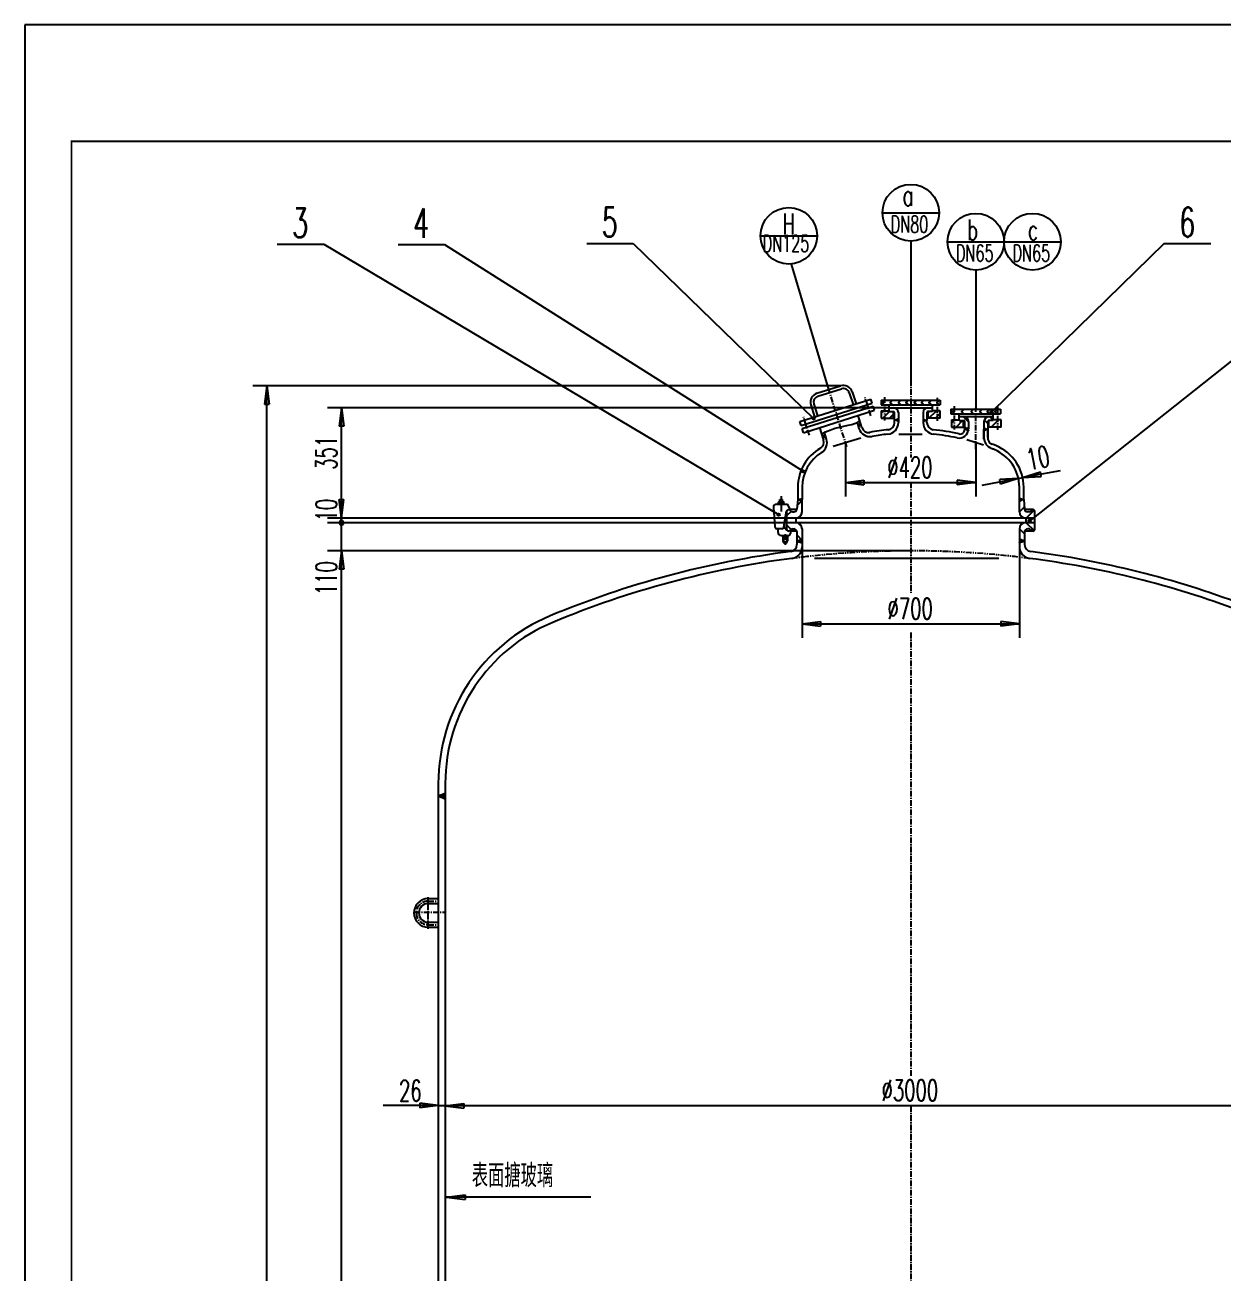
# Model space of a CAD drawing. Extents: x -1 to 624, y -221 to 620.
# Drawn here: x -0.6 to 256.8, y 351.7 to 619.8 of the extents above; entities that cross this region are included whole.
import ezdxf

# ---------------------------------------------------------------- set-up
doc = ezdxf.new("R2010")
doc.units = 0
doc.header["$MEASUREMENT"] = 0
doc.linetypes.add('CENTER', pattern=[2, 1.25, -0.25, 0.25, -0.25])
doc.linetypes.add('PHANTOM', pattern=[2.5, 1.25, -0.25, 0.25, -0.25, 0.25, -0.25])
doc.layers.get('0').update_dxf_attribs({"linetype": 'CONTINUOUS'})
for name, color, linetype in [('1', 1, 'CONTINUOUS'), ('2', 7, 'CENTER'), ('4', 7, 'CONTINUOUS'), ('5', 7, 'CONTINUOUS'), ('6', 7, 'PHANTOM'), ('K1', 4, 'CONTINUOUS')]:
    doc.layers.add(name, color=color, linetype=linetype)
doc.styles.add('HZ', font='txt', dxfattribs={"width": 0.5, "bigfont": 'hzfs'})
doc.styles.get("Standard").update_dxf_attribs({"font": 'txt.shx', "width": 0.75, "bigfont": 'hztxt.shx'})
doc.dimstyles.get("Standard").update_dxf_attribs({"dimtxt": 0.18, "dimasz": 0.18, "dimexe": 0.18, "dimexo": 0.0625, "dimgap": 0.09, "dimtad": 0, "dimtih": 1, "dimtoh": 1, "dimdec": 4, "dimzin": 0, "dimdsep": 46, "dimtxsty": 'Standard', "dimcen": 0.09, "dimadec": 0, "dimazin": 0, "dimtfac": 1, "dimtdec": 4, "dimtofl": 0, "dimtmove": 0, "dimatfit": 3, "dimfxl": 1, "dimtolj": 1, "dimtzin": 0, "dimarcsym": 0})

# ---------------------------------------------------------------- blocks, each defined once
blk = doc.blocks.new('*D3')
at = {"layer": '1'}
for p, q in [((-535.636698, 458.783718), (-535.576182, 458.844235)), ((-535.325971, 458.656376), (-535.531955, 458.86236)), ((-535.436075, 458.701499), (-535.096934, 459.04064)), ((-534.846723, 458.459971), (-535.331332, 458.944579)), ((-535.235452, 458.619279), (-534.617686, 459.237045)), ((-534.367475, 458.263565), (-535.130708, 459.026799)), ((-535.034829, 458.53706), (-534.180273, 459.391615)), ((-534.180273, 458.359206), (-534.930085, 459.109018)), ((-534.834205, 458.45484), (-534.180273, 459.108772)), ((-534.180273, 458.642049), (-534.729462, 459.191237)), ((-534.633582, 458.372621), (-534.180273, 458.82593)), ((-534.180273, 458.924892), (-534.528838, 459.273457)), ((-534.432959, 458.290402), (-534.180273, 458.543087)), ((-534.180273, 459.207734), (-534.328215, 459.355676)), ((-534.232335, 458.208182), (-534.180273, 458.260244))]:
    blk.add_line(p, q, dxfattribs=at)
blk = doc.blocks.new('*D4')
at = {"layer": '5'}
for p, q in [((-533.889792, 372.60834), (-529.920681, 373.104479)), ((-529.920681, 373.104479), (-529.920681, 372.112201)), ((-502.931821, 372.60834), (-533.889792, 372.60834)), ((-533.889792, 372.60834), (-529.920681, 372.112201))]:
    blk.add_line(p, q, dxfattribs=at)
blk = doc.blocks.new('*D37')
at = {"layer": '4'}
for p, q in [((-409.356299, 517.506659), (-407.652917, 515.803277)), ((-409.775701, 515.097634), (-410.84694, 516.168873))]:
    blk.add_line(p, q, dxfattribs=at)
blk = doc.blocks.new('*D38')
at = {"layer": '4'}
for p, q in [((-409.775701, 520.915684), (-410.84694, 519.844446)), ((-409.356299, 518.506659), (-407.652917, 520.210042))]:
    blk.add_line(p, q, dxfattribs=at)
blk = doc.blocks.new('*D39')
at = {"layer": '1'}
for p, q in [((-410.84694, 522.386188), (-410.617979, 522.615149)), ((-410.84694, 522.197626), (-410.478675, 522.565891)), ((-410.649206, 522.187727), (-410.84694, 522.385461)), ((-410.770677, 522.120636), (-410.84694, 522.196899)), ((-410.831879, 522.58981), (-410.757283, 522.664407)), ((-410.527736, 522.254818), (-410.831879, 522.558962)), ((-410.406265, 522.32191), (-410.744102, 522.659746)), ((-410.691807, 522.164198), (-410.339372, 522.516633)), ((-410.284795, 522.389001), (-410.45239, 522.556596)), ((-410.270603, 522.39684), (-410.200068, 522.467374))]:
    blk.add_line(p, q, dxfattribs=at)
blk = doc.blocks.new('*D40')
at = {"layer": '4'}
for p, q in [((-459.872024, 516.070762), (-460.84694, 517.045678)), ((-457.589455, 516.61662), (-458.403646, 517.430811)), ((-457.513607, 513.712345), (-458.542142, 514.74088))]:
    blk.add_line(p, q, dxfattribs=at)
blk = doc.blocks.new('*D41')
at = {"layer": '4'}
for p, q in [((-458.542142, 521.272439), (-457.656915, 522.157666)), ((-459.872024, 519.942557), (-460.84694, 518.967641)), ((-457.589455, 519.396698), (-458.403646, 518.582508))]:
    blk.add_line(p, q, dxfattribs=at)
blk = doc.blocks.new('*D42')
at = {"layer": '1'}
for p, q in [((-458.089944, 522.39684), (-458.160479, 522.467374)), ((-458.075752, 522.389001), (-457.908157, 522.556596)), ((-457.66874, 522.164198), (-458.021175, 522.516633)), ((-457.954281, 522.32191), (-457.616445, 522.659746)), ((-457.513607, 522.197626), (-457.881871, 522.565891)), ((-457.832811, 522.254818), (-457.528667, 522.558962)), ((-457.513607, 522.386188), (-457.742568, 522.615149)), ((-457.71134, 522.187727), (-457.513607, 522.385461)), ((-457.528667, 522.58981), (-457.603264, 522.664407)), ((-457.58987, 522.120636), (-457.513607, 522.196899))]:
    blk.add_line(p, q, dxfattribs=at)
blk = doc.blocks.new('*D43')
at = {"layer": '1'}
for p, q in [((-418.39346, 537.844815), (-418.447522, 537.790753)), ((-418.273917, 537.775796), (-418.447522, 537.602191)), ((-418.131423, 537.442687), (-418.447522, 537.758786)), ((-418.154374, 537.706778), (-418.447522, 537.413629)), ((-418.250967, 537.373668), (-418.447522, 537.570224)), ((-418.37051, 537.30465), (-418.447522, 537.381662)), ((-418.03483, 537.63776), (-418.364428, 537.308161)), ((-418.01188, 537.511705), (-418.278777, 537.778602)), ((-417.915287, 537.568741), (-417.918286, 537.565742))]:
    blk.add_line(p, q, dxfattribs=at)
blk = doc.blocks.new('*D44')
at = {"layer": '1'}
for p, q in [((-422.169041, 537.651908), (-422.275297, 537.545653)), ((-422.08339, 537.434855), (-422.252346, 537.603812)), ((-421.780856, 537.851532), (-422.155753, 537.476634)), ((-421.780856, 537.320883), (-422.132803, 537.67283)), ((-421.780856, 537.66297), (-422.03621, 537.407616)), ((-421.780856, 537.509445), (-422.01326, 537.741849)), ((-421.780856, 537.474409), (-421.916667, 537.338598)), ((-421.780856, 537.698007), (-421.893716, 537.810867)), ((-421.780856, 537.285847), (-421.797123, 537.269579))]:
    blk.add_line(p, q, dxfattribs=at)
blk = doc.blocks.new('*D45')
at = {"layer": '4'}
for p, q in [((-424.741392, 539.619532), (-425.447522, 538.913402)), ((-423.040532, 539.434774), (-424.455774, 538.019532)), ((-415.313302, 539.619532), (-416.913302, 538.019532)), ((-414.780856, 538.26636), (-415.027684, 538.019532))]:
    blk.add_line(p, q, dxfattribs=at)
blk = doc.blocks.new('*D46')
at = {"layer": '4'}
for p, q in [((-421.780856, 539.19201), (-422.823619, 540.234774)), ((-418.389121, 539.571512), (-417.645273, 538.827664)), ((-416.447522, 539.515531), (-417.166765, 540.234774)), ((-422.14199, 537.667526), (-422.581819, 538.107355))]:
    blk.add_line(p, q, dxfattribs=at)
blk = doc.blocks.new('*D47')
for p, q in [((-446.267182, 538.796624), (-445.828931, 538.968704)), ((-445.828931, 538.968704), (-445.525254, 539.118915)), ((-445.525254, 539.118915), (-445.327465, 539.234626)), ((-445.327465, 539.234626), (-445.208444, 539.30728)), ((-445.208444, 539.30728), (-445.12159, 539.360297)), ((-445.147325, 539.344588), (-445.124807, 539.358333)), ((-453.333244, 536.583498), (-453.326291, 536.586943)), ((-453.326291, 536.586943), (-453.277619, 536.611059)), ((-453.277619, 536.611059), (-453.145507, 536.676517)), ((-453.145507, 536.676517), (-452.888238, 536.803987)), ((-452.888238, 536.803987), (-452.473737, 537.005627)), ((-452.473737, 537.005627), (-451.90851, 537.259543)), ((-451.90851, 537.259543), (-451.208709, 537.53533)), ((-451.208709, 537.53533), (-450.390486, 537.802581)), ((-450.390486, 537.802581), (-449.479559, 538.03772)), ((-449.479559, 538.03772), (-448.539915, 538.244498)), ((-448.539915, 538.244498), (-447.645108, 538.433498)), ((-447.645108, 538.433498), (-446.868692, 538.615302)), ((-446.868692, 538.615302), (-446.267182, 538.796624))]:
    blk.add_line(p, q)
blk = doc.blocks.new('*D48')
at = {"layer": '1'}
for p, q in [((-453.027131, 535.941123), (-452.574288, 536.393966)), ((-452.445265, 535.98535), (-452.793382, 536.333467)), ((-452.53228, 536.260926), (-452.702348, 536.430995)), ((-445.59829, 538.655918), (-445.594489, 538.65972)), ((-445.259926, 538.228101), (-445.557011, 538.525186)), ((-445.553039, 538.512607), (-445.42595, 538.639696)), ((-445.507788, 538.369297), (-445.257412, 538.619673)), ((-445.160412, 538.317149), (-445.490645, 538.647382)), ((-445.35944, 538.139053), (-445.469996, 538.249609)), ((-445.462537, 538.225986), (-445.088874, 538.599649)), ((-445.373394, 538.126567), (-444.920336, 538.579625)), ((-445.060898, 538.406196), (-445.27666, 538.621959)), ((-444.961383, 538.495244), (-445.062676, 538.596536)), ((-452.950551, 535.92495), (-453.066485, 536.040884)), ((-452.711507, 535.874468), (-452.97545, 536.138412)), ((-452.472463, 535.823986), (-452.884416, 536.235939)), ((-452.871447, 535.908245), (-452.529036, 536.250655)), ((-452.715763, 535.875367), (-452.483785, 536.107344)), ((-452.560079, 535.842489), (-452.438534, 535.964034)), ((-452.404395, 535.809611), (-452.393283, 535.820723))]:
    blk.add_line(p, q, dxfattribs=at)
blk = doc.blocks.new('*D49')
at = {"layer": '1'}
for p, q in [((-437.235126, 539.601636), (-437.341381, 539.495381)), ((-437.149474, 539.384583), (-437.318431, 539.55354)), ((-436.84694, 539.80126), (-437.221838, 539.426362)), ((-436.84694, 539.270611), (-437.198887, 539.622558)), ((-436.84694, 539.612698), (-437.102294, 539.357344)), ((-436.84694, 539.459173), (-437.079344, 539.691577)), ((-436.84694, 539.424136), (-436.982751, 539.288325)), ((-436.84694, 539.647735), (-436.959801, 539.760595)), ((-436.84694, 539.235575), (-436.863207, 539.219307))]:
    blk.add_line(p, q, dxfattribs=at)
blk = doc.blocks.new('*D50')
at = {"layer": '4'}
for p, q in [((-440.513607, 541.031983), (-439.97633, 541.56926)), ((-440.162116, 539.96926), (-438.746874, 541.384502)), ((-438.747902, 539.96926), (-437.913607, 540.803555))]:
    blk.add_line(p, q, dxfattribs=at)
blk = doc.blocks.new('*D51')
at = {"layer": '1'}
for p, q in [((-431.459545, 539.794543), (-431.513607, 539.740481)), ((-431.340001, 539.725524), (-431.513607, 539.551919)), ((-431.197508, 539.392415), (-431.513607, 539.708514)), ((-431.220458, 539.656506), (-431.513607, 539.363357)), ((-431.317051, 539.323396), (-431.513607, 539.519952)), ((-431.436594, 539.254378), (-431.513607, 539.33139)), ((-431.100915, 539.587487), (-431.430513, 539.257889)), ((-431.077964, 539.461433), (-431.344861, 539.72833)), ((-430.981371, 539.518469), (-430.984371, 539.51547))]:
    blk.add_line(p, q, dxfattribs=at)
blk = doc.blocks.new('*D52')
at = {"layer": '4'}
for p, q in [((-430.44694, 541.199154), (-430.261592, 541.384502)), ((-430.262621, 539.96926), (-428.662621, 541.56926)), ((-428.848407, 539.96926), (-427.84694, 540.970727))]:
    blk.add_line(p, q, dxfattribs=at)
blk = doc.blocks.new('*D53')
at = {"layer": '4'}
for p, q in [((-434.884032, 543.611912), (-435.178486, 543.391071)), ((-435.173956, 543.227866), (-434.833092, 543.000623))]:
    blk.add_line(p, q, dxfattribs=at)
blk = doc.blocks.new('*D54')
at = {"layer": '4'}
for p, q in [((-433.099564, 543.611912), (-433.394018, 543.391071)), ((-433.389488, 543.227866), (-433.048623, 543.000623))]:
    blk.add_line(p, q, dxfattribs=at)
blk = doc.blocks.new('*D55')
at = {"layer": '4'}
for p, q in [((-431.560022, 543.611912), (-431.854476, 543.391071)), ((-431.849946, 543.227866), (-431.509081, 543.000623))]:
    blk.add_line(p, q, dxfattribs=at)
blk = doc.blocks.new('*D56')
at = {"layer": '4'}
for p, q in [((-429.950501, 543.611912), (-430.244955, 543.391071)), ((-430.240425, 543.227866), (-429.89956, 543.000623))]:
    blk.add_line(p, q, dxfattribs=at)
blk = doc.blocks.new('*D57')
at = {"layer": '4'}
for p, q in [((-428.244561, 543.602146), (-428.539014, 543.381305)), ((-428.534485, 543.2181), (-428.19362, 542.990857))]:
    blk.add_line(p, q, dxfattribs=at)
blk = doc.blocks.new('*D58')
at = {"layer": '4'}
for p, q in [((-436.493553, 543.611912), (-436.788007, 543.391071)), ((-436.783477, 543.227866), (-436.442613, 543.000623))]:
    blk.add_line(p, q, dxfattribs=at)
blk = doc.blocks.new('*D59')
at = {"layer": '4'}
for p, q in [((-438.313012, 543.611912), (-438.607465, 543.391071)), ((-438.602936, 543.227866), (-438.262071, 543.000623))]:
    blk.add_line(p, q, dxfattribs=at)
blk = doc.blocks.new('*D60')
at = {"layer": '4'}
for p, q in [((-439.992512, 543.611912), (-440.286965, 543.391071)), ((-440.282435, 543.227866), (-439.941571, 543.000623))]:
    blk.add_line(p, q, dxfattribs=at)
blk = doc.blocks.new('*D61')
at = {"layer": '4'}
for p, q in [((-420.888199, 541.662184), (-421.182653, 541.441343)), ((-421.178123, 541.278138), (-420.837258, 541.050895))]:
    blk.add_line(p, q, dxfattribs=at)
blk = doc.blocks.new('*D62')
at = {"layer": '4'}
for p, q in [((-419.033751, 541.662184), (-419.328205, 541.441343)), ((-419.323675, 541.278138), (-418.982811, 541.050895))]:
    blk.add_line(p, q, dxfattribs=at)
blk = doc.blocks.new('*D63')
at = {"layer": '4'}
for p, q in [((-417.42423, 541.662184), (-417.718684, 541.441343)), ((-417.714154, 541.278138), (-417.37329, 541.050895))]:
    blk.add_line(p, q, dxfattribs=at)
blk = doc.blocks.new('*D64')
at = {"layer": '4'}
for p, q in [((-415.77972, 541.662184), (-416.074174, 541.441343)), ((-416.069644, 541.278138), (-415.728779, 541.050895))]:
    blk.add_line(p, q, dxfattribs=at)
blk = doc.blocks.new('*D65')
at = {"layer": '4'}
for p, q in [((-422.952585, 541.662184), (-423.247039, 541.441343)), ((-423.242509, 541.278138), (-422.901644, 541.050895))]:
    blk.add_line(p, q, dxfattribs=at)
blk = doc.blocks.new('*D66')
at = {"layer": '4'}
for p, q in [((-424.877012, 541.662184), (-425.171466, 541.441343)), ((-425.166936, 541.278138), (-424.826071, 541.050895))]:
    blk.add_line(p, q, dxfattribs=at)
blk = doc.blocks.new('*D67')
at = {"layer": '5'}
for p, q in [((-448.211384, 534.754109), (-448.211384, 523.149969)), ((-420.211497, 534.742942), (-420.211497, 523.149969)), ((-448.211384, 526.149969), (-444.242272, 526.646108)), ((-448.211384, 526.149969), (-420.211497, 526.149969)), ((-448.211384, 526.149969), (-444.242272, 525.65383)), ((-444.242272, 526.646108), (-444.242272, 525.65383)), ((-420.211497, 526.149969), (-424.180609, 526.646108)), ((-424.180609, 526.646108), (-424.180609, 525.65383)), ((-420.211497, 526.149969), (-424.180609, 525.65383))]:
    blk.add_line(p, q, dxfattribs=at)
at = {"layer": '5', "width": 0.63}
blk.add_text('%%C420', height=4.5, dxfattribs=at).set_placement((-439.21144, 527.149969))
blk = doc.blocks.new('*D68')
at = {"layer": '1'}
for p, q in [((-458.504379, 513.47096), (-458.572558, 513.539138)), ((-458.431935, 513.449233), (-458.203781, 513.677387)), ((-458.100367, 513.34979), (-458.366837, 513.61626)), ((-458.21435, 513.383975), (-457.751317, 513.847009)), ((-457.696355, 513.228621), (-458.161115, 513.693381)), ((-457.996764, 513.318718), (-457.513607, 513.801876)), ((-457.513607, 513.328715), (-457.955394, 513.770503)), ((-457.779179, 513.253461), (-457.513607, 513.519033)), ((-457.513607, 513.611558), (-457.749673, 513.847625)), ((-457.561594, 513.188204), (-457.513607, 513.236191)), ((-457.513607, 513.894401), (-457.543952, 513.924746))]:
    blk.add_line(p, q, dxfattribs=at)
blk = doc.blocks.new('*D69')
at = {"layer": '1'}
for p, q in [((-410.84694, 513.894401), (-410.816594, 513.924746)), ((-410.84694, 513.611558), (-410.610873, 513.847625)), ((-410.363782, 513.318718), (-410.84694, 513.801876)), ((-410.84694, 513.328715), (-410.405152, 513.770503)), ((-410.581368, 513.253461), (-410.84694, 513.519033)), ((-410.798953, 513.188204), (-410.84694, 513.236191)), ((-410.664192, 513.228621), (-410.199431, 513.693381)), ((-410.146197, 513.383975), (-410.60923, 513.847009)), ((-410.26018, 513.34979), (-409.99371, 513.61626)), ((-409.928611, 513.449233), (-410.156765, 513.677387)), ((-409.856167, 513.47096), (-409.787989, 513.539138))]:
    blk.add_line(p, q, dxfattribs=at)
blk = doc.blocks.new('*D70')
at = {"layer": '5'}
for p, q in [((-457.513607, 512.750947), (-457.513607, 492.762725)), ((-410.84694, 512.750947), (-410.84694, 492.762725)), ((-457.513607, 495.762725), (-453.544495, 496.258864)), ((-453.544495, 496.258864), (-453.544495, 495.266586)), ((-410.84694, 495.762725), (-414.816051, 496.258864)), ((-414.816051, 496.258864), (-414.816051, 495.266586)), ((-457.513607, 495.762725), (-410.84694, 495.762725)), ((-457.513607, 495.762725), (-453.544495, 495.266586)), ((-410.84694, 495.762725), (-414.816051, 495.266586))]:
    blk.add_line(p, q, dxfattribs=at)
at = {"layer": '5', "width": 0.63}
blk.add_text('%%C700', height=4.5, dxfattribs=at).set_placement((-439.180273, 496.762725))
blk = doc.blocks.new('*D77')
at = {"layer": '5'}
for p, q in [((-332.680273, 458.801576), (-276.912283, 458.801576)), ((-279.912283, 458.801576), (-280.408422, 454.832464)), ((-279.912283, 271.13491), (-279.912283, 458.801576)), ((-279.912283, 458.801576), (-279.416144, 454.832464)), ((-279.416144, 454.832464), (-280.408422, 454.832464)), ((-279.912283, 404.468243), (-280.408422, 408.437354)), ((-280.408422, 408.437354), (-279.416144, 408.437354)), ((-279.912283, 404.468243), (-279.416144, 408.437354)), ((-319.300424, 404.468243), (-245.696113, 404.468243)), ((-279.912283, 404.468243), (-280.408422, 400.499131)), ((-279.912283, 404.468243), (-279.416144, 400.499131)), ((-279.416144, 400.499131), (-280.408422, 400.499131)), ((-279.912283, 271.13491), (-280.408422, 275.104021)), ((-280.408422, 275.104021), (-279.416144, 275.104021)), ((-279.912283, 271.13491), (-279.416144, 275.104021)), ((-319.300424, 271.13491), (-257.730535, 271.13491))]:
    blk.add_line(p, q, dxfattribs=at)
blk = doc.blocks.new('*D78')
at = {"layer": '5'}
for p, q in [((-438.84694, 542.184502), (-559.488541, 542.184502)), ((-556.488541, 542.184502), (-556.98468, 538.21539)), ((-556.488541, 163.027069), (-556.488541, 542.184502)), ((-556.488541, 542.184502), (-555.992402, 538.21539)), ((-555.992402, 538.21539), (-556.98468, 538.21539)), ((-556.488541, 518.506659), (-556.98468, 522.475771)), ((-556.98468, 522.475771), (-555.992402, 522.475771)), ((-556.488541, 518.506659), (-555.992402, 522.475771)), ((-460.84694, 518.506659), (-559.488541, 518.506659)), ((-460.84694, 517.506659), (-559.488541, 517.506659)), ((-556.738541, 517.939672), (-556.988541, 517.506659)), ((-556.988541, 517.506659), (-556.738541, 517.073647)), ((-556.238541, 517.939672), (-556.738541, 517.939672)), ((-555.988541, 517.506659), (-556.238541, 517.939672)), ((-556.238541, 517.073647), (-555.988541, 517.506659)), ((-556.738541, 517.073647), (-556.238541, 517.073647)), ((-434.180272, 511.468242), (-559.488541, 511.468242)), ((-556.488541, 511.468242), (-556.98468, 507.499131)), ((-556.488541, 511.468242), (-555.992402, 507.499131)), ((-555.992402, 507.499131), (-556.98468, 507.499131))]:
    blk.add_line(p, q, dxfattribs=at)
blk = doc.blocks.new('*D79')
at = {"layer": '5'}
for p, q in [((-449.252855, 546.908824), (-575.546271, 546.908824)), ((-572.546271, 546.908824), (-573.04241, 542.939712)), ((-572.546271, 144.840077), (-572.546271, 546.908824)), ((-572.546271, 546.908824), (-572.050132, 542.939712)), ((-573.04241, 542.939712), (-572.050132, 542.939712))]:
    blk.add_line(p, q, dxfattribs=at)
blk = doc.blocks.new('*D81')
at = {"layer": '5'}
for p, q in [((-535.680273, 392.298675), (-547.5145, 392.298675)), ((-535.680273, 392.298675), (-539.649385, 392.794814)), ((-539.649385, 392.794814), (-539.649385, 391.802536)), ((-535.680273, 392.298675), (-539.649385, 391.802536))]:
    blk.add_line(p, q, dxfattribs=at)
blk = doc.blocks.new('*D118')
at = {"layer": '5'}
for p, q in [((-334.180273, 392.205319), (-535.680273, 392.205319)), ((-534.180273, 392.205319), (-530.211162, 392.701458)), ((-534.180273, 392.205319), (-530.211162, 391.70918)), ((-530.211162, 392.701458), (-530.211162, 391.70918)), ((-334.180273, 392.205319), (-338.149385, 392.701458)), ((-338.149385, 392.701458), (-338.149385, 391.70918)), ((-334.180273, 392.205319), (-338.149385, 391.70918))]:
    blk.add_line(p, q, dxfattribs=at)

msp = doc.modelspace()

# ---------------------------------------------------------------- linework, layer by layer
for p, q in [((-0.58176, 619.7819), (-0.58176, -221.2181)), ((593.41824, 619.7819), (-0.58176, 619.7819)), ((212.83489, 522.36417), (215.55384, 522.88562)), ((213.76968, 522.54345), (217.5743, 523.77828)), ((215.55384, 522.88562), (221.86813, 524.09657)), ((217.7612, 522.80376), (217.5743, 523.77828)), ((212.83489, 522.36417), (204.97807, 520.85739)), ((212.83489, 522.36417), (208.84337, 522.10386)), ((209.03027, 521.12934), (208.84337, 522.10386)), ((212.83489, 522.36417), (209.03027, 521.12934)), ((213.76968, 522.54345), (217.7612, 522.80376)), ((161.62599, 517.32597), (161.62599, 517.8683)), ((162.12969, 517.32597), (162.12969, 517.8683))]:
    msp.add_line(p, q)
at = {"layer": '1'}
for p, q in [((169.56907, 540.65182), (174.65489, 542.2577)), ((169.7698, 540.01609), (174.85563, 541.62197)), ((165.88838, 534.59585), (181.14586, 539.41348)), ((176.52855, 540.75198), (177.33149, 538.20907)), ((177.16428, 540.95272), (177.96722, 538.4098)), ((181.42689, 538.52346), (181.14586, 539.41348)), ((183.39414, 539.20004), (183.39414, 538.20004)), ((183.39414, 539.20004), (196.06081, 539.20004)), ((196.06081, 539.20004), (196.06081, 538.20004)), ((166.16941, 533.70583), (181.42689, 538.52346)), ((166.37015, 533.0701), (181.62762, 537.88773)), ((166.65118, 532.18008), (181.90865, 536.99771)), ((168.26409, 538.14243), (169.06702, 535.59952)), ((168.89981, 538.34317), (169.70275, 535.80026)), ((181.90865, 536.99771), (181.62762, 537.88773)), ((183.39414, 538.20004), (196.06081, 538.20004)), ((183.39414, 536.91813), (183.39414, 535.31813)), ((183.39414, 536.91813), (185.06081, 536.91813)), ((185.06081, 536.73337), (185.06081, 538.20004)), ((185.06081, 537.53337), (194.39414, 537.53337)), ((185.06081, 536.73337), (186.06081, 536.73337)), ((185.99414, 535.31813), (185.99414, 536.73337)), ((186.26178, 534.32152), (186.25777, 536.5681)), ((187.06081, 536.53337), (187.06081, 534.36503)), ((192.39414, 536.53337), (192.39414, 534.36503)), ((193.19718, 536.5681), (193.19414, 534.86671)), ((194.39414, 536.73337), (193.39414, 536.73337)), ((193.46081, 535.31813), (193.46081, 536.73337)), ((194.39414, 536.73337), (194.39414, 538.20004)), ((196.06081, 536.91813), (194.39414, 536.91813)), ((196.06081, 535.31813), (196.06081, 536.91813)), ((198.36292, 537.25031), (209.02958, 537.25031)), ((198.36292, 537.25031), (198.36292, 536.25031)), ((209.02958, 537.25031), (209.02958, 536.25031)), ((166.16941, 533.70583), (165.88838, 534.59585)), ((178.19288, 534.374), (178.59517, 533.09994)), ((179.03442, 533.92291), (178.30806, 534.00921)), ((179.23865, 533.27611), (178.41214, 535.89367)), ((179.03442, 533.92291), (178.48932, 533.43515)), ((183.39414, 535.31813), (186.26, 535.31813)), ((187.06081, 534.9008), (186.26075, 534.9008)), ((187.06081, 535.17463), (186.52747, 534.86671)), ((187.06081, 534.55879), (186.52747, 534.86671)), ((192.39414, 535.17463), (192.92747, 534.86671)), ((192.39414, 534.55879), (192.92747, 534.86671)), ((192.92747, 534.86671), (193.19414, 534.86671)), ((193.19414, 534.31874), (193.19414, 534.86671)), ((196.06081, 535.31813), (193.19495, 535.31813)), ((198.36292, 536.25031), (209.02958, 536.25031)), ((198.46022, 534.9684), (198.46022, 533.3684)), ((198.46022, 534.9684), (200.12689, 534.9684)), ((200.12689, 534.78365), (200.12689, 536.25031)), ((207.46022, 535.58365), (200.12689, 535.58365)), ((200.12689, 534.78365), (201.12689, 534.78365)), ((201.06022, 533.3684), (201.06022, 534.78365)), ((201.32692, 532.90245), (201.32385, 534.61838)), ((202.12689, 534.58365), (202.12689, 533.01316)), ((205.46022, 534.58365), (205.46022, 531.1316)), ((206.26326, 534.61838), (206.25706, 531.14322)), ((207.46022, 534.78365), (206.46022, 534.78365)), ((206.52689, 533.3684), (206.52689, 534.78365)), ((207.46022, 534.78365), (207.46022, 536.25031)), ((209.12689, 534.9684), (207.46022, 534.9684)), ((209.12689, 533.3684), (209.12689, 534.9684)), ((166.65118, 532.18008), (166.37015, 533.0701)), ((170.14768, 533.28412), (170.99136, 530.61219)), ((170.76996, 531.31336), (171.31614, 531.89851)), ((170.76996, 531.31336), (171.55312, 531.14797)), ((171.63012, 530.80332), (171.17943, 532.23065)), ((173.02833, 529.28205), (178.98839, 531.11591)), ((187.1955, 531.89171), (192.1766, 531.89171)), ((198.46022, 533.3684), (201.32608, 533.3684)), ((202.12689, 532.95107), (201.32689, 532.95107)), ((202.12689, 533.2249), (201.59356, 532.91698)), ((202.12689, 532.60906), (201.59356, 532.91698)), ((205.46022, 533.2249), (205.99356, 532.91698)), ((205.46022, 532.60906), (205.99356, 532.91698)), ((205.46022, 530.77757), (205.46022, 532.91698)), ((205.99356, 532.91698), (206.26022, 532.91698)), ((206.26022, 531.17523), (206.26022, 532.91698)), ((209.12689, 533.3684), (206.26103, 533.3684)), ((201.80198, 530.70905), (205.34884, 529.55333)), ((165.46081, 520.47059), (165.46081, 517.80392)), ((166.39414, 520.47059), (166.39414, 517.80392)), ((213.06081, 517.80392), (213.06081, 520.47059)), ((213.99414, 517.80392), (213.99414, 520.47059)), ((161.62599, 517.8683), (161.57561, 517.81793)), ((161.57561, 517.32597), (161.57561, 517.81793)), ((161.57561, 517.81793), (162.18006, 517.81793)), ((161.62599, 517.8683), (162.12969, 517.8683)), ((162.12969, 517.8683), (162.18006, 517.81793)), ((162.18006, 517.32597), (162.18006, 517.81793)), ((165.46081, 517.80392), (165.26446, 515.7763)), ((166.39414, 517.80392), (165.46081, 517.80392)), ((165.71241, 517.80392), (166.37908, 518.03966)), ((165.71241, 517.80392), (166.39414, 517.42739)), ((166.39414, 515.18887), (166.39414, 517.80392)), ((213.06081, 515.18887), (213.06081, 517.80392)), ((213.74253, 517.80392), (213.06081, 517.42739)), ((213.06081, 517.80392), (213.99414, 517.80392)), ((213.74253, 517.80392), (213.07587, 518.03966)), ((213.99414, 517.80392), (214.19049, 515.7763)), ((160.22834, 516.13149), (160.5373, 511.96455)), ((160.89318, 516.84746), (163.24279, 516.84746)), ((161.32845, 517.32597), (161.30201, 517.26931)), ((161.30201, 516.92301), (161.30201, 517.26931)), ((161.30201, 516.92301), (162.45366, 516.92301)), ((161.32845, 517.32597), (162.42722, 517.32597)), ((161.37756, 516.84746), (161.37756, 516.92301)), ((162.37811, 516.84746), (161.37756, 516.84746)), ((161.58992, 516.92301), (161.58992, 517.25042)), ((162.16575, 516.92301), (162.16575, 517.25042)), ((162.37811, 516.92301), (162.37811, 516.84746)), ((162.42722, 517.32597), (162.45366, 517.26931)), ((162.45366, 516.92301), (162.45366, 517.26931)), ((162.48866, 511.93339), (163.0665, 515.32276)), ((163.06081, 515.25553), (163.06081, 512.85553)), ((163.64822, 516.05912), (163.24279, 516.84746)), ((163.6485, 516.05858), (163.6485, 515.60876)), ((165.25, 515.65553), (163.6485, 515.65553)), ((163.94773, 515.35759), (163.72678, 515.55429)), ((164.39102, 515.18887), (164.60251, 515.18887)), ((215.99414, 515.65553), (214.20495, 515.65553)), ((215.06393, 515.18887), (214.85243, 515.18887)), ((215.50722, 515.35759), (215.72817, 515.55429)), ((216.39414, 513.85553), (216.39414, 515.25553)), ((162.60537, 511.79804), (162.60537, 512.7431)), ((216.39414, 513.85553), (163.06081, 513.85553)), ((163.06081, 512.85553), (163.06081, 511.45553)), ((216.39414, 512.85553), (163.06081, 512.85553)), ((165.07323, 513.85559), (165.07323, 512.85553)), ((214.42065, 513.85559), (214.42065, 512.85553)), ((216.39414, 511.45553), (216.39414, 513.85553)), ((162.08224, 511.54473), (160.98939, 511.54473)), ((161.21411, 510.77849), (161.21411, 511.54473)), ((161.88077, 510.11183), (163.45883, 510.11183)), ((162.28008, 510.10048), (162.28008, 508.9631)), ((162.42174, 510.10048), (162.42174, 508.9631)), ((162.60537, 511.79804), (163.0854, 511.21961)), ((163.10174, 510.09066), (163.10174, 508.9631)), ((163.24341, 510.10048), (163.24341, 508.9631)), ((163.94773, 511.35347), (163.72678, 511.15677)), ((163.86179, 511.25481), (163.86179, 510.51479)), ((165.25, 511.05553), (163.86179, 511.05553)), ((164.39102, 511.5222), (164.60251, 511.5222)), ((165.26446, 510.93477), (165.26446, 508.14998)), ((166.39414, 511.5222), (166.39414, 507.66255)), ((213.06081, 511.5222), (213.06081, 507.66255)), ((214.19049, 510.93477), (214.19049, 508.14998)), ((215.99414, 511.05553), (214.20495, 511.05553)), ((215.06393, 511.5222), (214.85243, 511.5222)), ((215.50722, 511.35347), (215.72817, 511.15677)), ((165.26446, 508.86149), (166.39414, 509.28499)), ((165.26446, 508.86149), (166.39414, 508.52268)), ((214.19049, 508.86149), (213.06081, 509.28499)), ((214.19049, 508.86149), (213.06081, 508.52268)), ((169.0187, 505.25504), (208.66151, 505.25504)), ((88.22748, 456.81712), (88.22748, 454.15045)), ((89.72748, 456.81712), (89.72748, 454.15045)), ((88.22747, 454.15045), (89.72747, 454.76518)), ((88.22747, 454.15045), (89.72747, 453.53572)), ((88.22747, 454.15045), (88.22747, 211.14751)), ((89.72747, 454.15045), (89.72747, 211.14751)), ((86.04648, 432.09102), (88.07674, 432.09102)), ((86.04648, 431.02435), (88.07674, 431.02435)), ((86.04648, 427.02435), (88.07674, 427.02435)), ((86.04648, 425.95769), (88.07674, 425.95769))]:
    msp.add_line(p, q, dxfattribs=at)
for centre, radius, start, end in [((175.2571, 540.35051), 2, 17.523785, 107.523785), ((175.2571, 540.35051), 1.33333, 17.523785, 107.523785), ((170.17127, 538.74464), 2, 107.523785, 197.523785), ((170.17127, 538.74464), 1.33333, 107.523785, 197.523785), ((186.06081, 536.53337), 1, 0, 90), ((186.06081, 536.53337), 0.2, 10, 90), ((193.39414, 536.53337), 1, 90, 180), ((193.39414, 536.53337), 0.2, 90, 170), ((184.56081, 534.36503), 2.5, 276.032049, 0), ((184.76178, 534.31884), 1.5, 275.804488, 0.102322), ((194.89414, 534.36503), 2.5, 180, 263.967951), ((194.69414, 534.31874), 1.5, 180, 264.194367), ((201.12689, 534.58365), 1, 0, 90), ((201.12689, 534.58365), 0.2, 10, 90), ((206.46022, 534.58365), 1, 90, 180), ((206.46022, 534.58365), 0.2, 90, 170), ((180.97915, 533.85269), 2.5, 197.523785, 280.24933), ((180.66904, 533.72776), 1.5, 197.523785, 280.631369), ((189.72747, 485.47059), 47.6, 95.786507, 100.631369), ((189.72747, 485.47059), 46.66667, 96.032049, 100.24933), ((189.72747, 485.47059), 47.6, 77.402798, 84.194367), ((189.72747, 485.47059), 46.66667, 77.661512, 83.967951), ((200.12689, 533.01316), 2, 257.661512, 0), ((200.32692, 532.90066), 1, 257.402798, 0.102322), ((207.96022, 531.1316), 2.5, 180, 248.232839), ((207.75705, 531.14054), 1.5, 179.897678, 248.456886), ((175.14414, 520.47059), 9.68333, 119.949762, 180), ((169.56097, 530.16054), 1.5, 299.949762, 17.523785), ((169.24614, 530.05057), 2.5, 301.618917, 17.523785), ((189.72747, 485.47059), 46.66667, 67.380135, 68.232839), ((189.72747, 485.47059), 47.6, 67.380135, 68.456886), ((204.31081, 520.47059), 8.75, 0, 67.380135), ((204.31081, 520.47059), 9.68333, 0, 67.380135), ((175.14414, 520.47059), 8.75, 121.618917, 180), ((160.89318, 516.18079), 0.66667, 90, 184.240537), ((161.44597, 517.15106), 0.17492, 34.614666, 145.385334), ((161.87784, 516.73963), 0.58634, 60.591514, 119.408486), ((162.30971, 517.15106), 0.17492, 34.614666, 145.385334), ((163.46081, 515.25553), 0.4, 48.323211, 180), ((164.39102, 515.85553), 0.66667, 228.323211, 270), ((164.60251, 515.85553), 0.66667, 270, 353.17413), ((165.06081, 515.18887), 1.33333, 270, 0), ((214.39414, 515.18887), 1.33333, 180, 270), ((214.85243, 515.85553), 0.66667, 186.82587, 270), ((215.06393, 515.85553), 0.66667, 270, 311.676789), ((215.99414, 515.25553), 0.4, 0, 131.676789), ((165.06081, 511.5222), 1.33333, 0, 90), ((214.39414, 511.5222), 1.33333, 90, 180), ((160.98939, 511.99807), 0.45333, 184.240537, 270), ((161.88077, 510.77849), 0.66667, 180, 270), ((162.03996, 511.99807), 0.45333, 270, 351.797943), ((163.46081, 511.45553), 0.4, 180, 311.676789), ((163.45883, 510.51479), 0.40296, 270, 0), ((164.39102, 510.85553), 0.66667, 90, 131.676789), ((164.60251, 510.85553), 0.66667, 6.82587, 90), ((214.85243, 510.85553), 0.66667, 90, 173.17413), ((215.06393, 510.85553), 0.66667, 48.323211, 90), ((215.99414, 511.45553), 0.4, 228.323211, 0), ((162.76174, 508.9631), 0.48167, 180, 0), ((162.76174, 508.9631), 0.34, 180, 0), ((163.76446, 508.14998), 1.5, 277.348064, 0), ((163.89414, 507.66255), 2.5, 277.329311, 0), ((215.56081, 507.66255), 2.5, 180, 262.670689), ((215.69049, 508.14998), 1.5, 180, 262.651936), ((189.72747, 306.81712), 201.5, 97.348064, 112.619865), ((189.72747, 306.81712), 200, 97.329311, 112.619865), ((189.72747, 306.81712), 200, 69.300582, 82.670689), ((189.72747, 306.81712), 201.5, 69.293111, 82.651936), ((127.22747, 456.81712), 39, 112.619865, 180), ((127.22747, 456.81712), 37.5, 112.619865, 180), ((86.04648, 429.02435), 3.06667, 90, 270), ((86.04648, 429.02435), 2, 90, 270)]:
    msp.add_arc(centre, radius, start, end, dxfattribs=at)
at = {"layer": '2'}
for p, q in [((189.72747, 543.53651), (189.72747, 526.86463)), ((175.99919, 529.14392), (172.11198, 541.45476)), ((181.16513, 535.80132), (179.91498, 539.76055)), ((184.11445, 539.83671), (184.11445, 534.81533)), ((195.38008, 539.65738), (195.38008, 534.75556)), ((199.08322, 537.88698), (199.08322, 532.86561)), ((203.69625, 528.64082), (203.69625, 537.56115)), ((208.34886, 537.70765), (208.34886, 532.80583)), ((167.94691, 531.6276), (166.69676, 535.58683)), ((189.72747, 521.49884), (189.72747, 497.52242)), ((161.87784, 518.51574), (161.87784, 515.13465)), ((162.76174, 510.39613), (162.76174, 508.08788)), ((189.72747, 489.25612), (189.72747, 393.77201)), ((86.04648, 425.62435), (86.04648, 432.42435)), ((83.09332, 429.16227), (89.91065, 429.16227)), ((86.04648, 431.55769), (88.37982, 431.55769)), ((86.04648, 426.49102), (88.37982, 426.49102)), ((189.72747, 387.55419), (189.72747, 206.96791))]:
    msp.add_line(p, q, dxfattribs=at)
msp.add_arc((86.04648, 429.02435), 2.53333, 90, 270, dxfattribs=at)
at = {"layer": '4'}
for centre in [(183.68078, 538.65994), (185.36028, 538.65994), (187.17974, 538.65994), (188.78926, 538.65994), (190.57373, 538.65994), (192.11327, 538.65994), (193.72279, 538.65994), (195.42873, 538.65018), (198.79628, 536.71022), (200.72071, 536.71022), (202.78509, 536.71022), (204.63954, 536.71022), (206.24906, 536.71022), (207.89357, 536.71022)]:
    msp.add_arc(centre, 0.1, 126.869898, 236.309932, dxfattribs=at)
at = {"layer": '5'}
for p, q in [((183.64313, 579.44085), (195.81182, 579.44085)), ((157.43456, 574.4862), (169.60325, 574.4862)), ((53.60149, 572.69965), (63.60149, 572.69965)), ((63.60149, 572.69965), (161.34255, 514.59552)), ((79.57328, 572.64759), (89.57328, 572.64759)), ((89.57328, 572.64759), (166.60761, 523.91242)), ((120.11314, 572.86491), (130.11314, 572.86491)), ((130.11314, 572.86491), (168.84041, 535.2625)), ((189.72747, 573.3565), (189.72747, 543.53651)), ((197.6119, 573.21638), (209.78059, 573.21638)), ((244.18442, 572.84333), (207.12366, 536.658)), ((209.78059, 573.21638), (221.94929, 573.21638)), ((290.4831, 572.88136), (215.31013, 513.27278)), ((244.18442, 572.84333), (254.18442, 572.84333)), ((172.11198, 541.45476), (164.07568, 568.42739)), ((203.69625, 567.13203), (203.69625, 537.25031))]:
    msp.add_line(p, q, dxfattribs=at)
for centre, radius in [((189.72747, 579.44085), 6.08434), ((163.51891, 574.4862), 6.08434), ((203.69625, 573.21638), 6.08434), ((215.86494, 573.21638), 6.08434), ((207.12366, 536.658), 0.25), ((168.84041, 535.2625), 0.25), ((166.60761, 523.91242), 0.25), ((161.34255, 514.59552), 0.25), ((215.31013, 513.27278), 0.25)]:
    msp.add_circle(centre, radius, dxfattribs=at)
at = {"layer": '6'}
msp.add_arc((189.72747, 306.81712), 200, 82.670689, 97.329311, dxfattribs=at)
at = {"layer": 'K1', "const_width": 0.4}
msp.add_lwpolyline([(9.41824, -211.2181), (9.41824, 594.7819), (583.41824, 594.7819), (583.41824, -211.2181)], close=True, dxfattribs=at)

# ---------------------------------------------------------------- block references
msp.add_blockref('*D45', (623.90775, -4.65113))
at = {"layer": '1'}
for name in ['*D66', '*D47', '*D49', '*D46', '*D67', '*D41', '*D42', '*D40', '*D37', '*D69', '*D3']:
    msp.add_blockref(name, (623.90775, -4.65113), dxfattribs=at)
at = {"layer": '4'}
for name in ['*D60', '*D59', '*D58', '*D53', '*D54', '*D55', '*D56', '*D57', '*D50', '*D52', '*D61', '*D62', '*D63', '*D64', '*D48', '*D51', '*D44', '*D43', '*D39', '*D38', '*D70', '*D81']:
    msp.add_blockref(name, (623.90775, -4.65113), dxfattribs=at)
at = {"layer": '5'}
for name in ['*D79', '*D78', '*D118', '*D4']:
    msp.add_blockref(name, (623.90775, -4.65113), dxfattribs=at)

# ---------------------------------------------------------------- texts
at = {"width": 0.63}
msp.add_text('10', height=4.5, rotation=10.856413, dxfattribs=at).set_placement((215.09598, 524.1242))
at = {"layer": '5', "width": 0.63}
for s, height, p in [('a', 4.5, (187.98288, 580.89832)), ('3', 6.3, (56.85149, 574.09965)), ('4', 6.3, (82.82328, 574.04759)), ('5', 6.3, (123.36314, 574.26491)), ('H', 4.5, (162.1608, 574.78915)), ('6', 6.3, (247.43442, 574.24333)), ('DN80', 3.6, (185.43764, 575.16503)), ('b', 4.5, (201.87374, 573.51932)), ('c', 4.5, (214.90519, 573.51932)), ('DN125', 3.6, (157.92483, 571.04694)), ('DN65', 3.6, (199.45453, 568.97567)), ('DN65', 3.6, (211.61527, 568.97567)), ('%%C420', 4.5, (184.69631, 522.49884)), ('%%C700', 4.5, (184.72747, 492.1116)), ('26', 4.5, (79.78763, 388.59043)), ('%%C3000', 4.5, (183.47747, 388.64362))]:
    msp.add_text(s, height=height, dxfattribs=at).set_placement(p)
for s, p in [('351', (66.41921, 524.22368)), ('10', (66.41921, 513.13476)), ('110', (66.41921, 497.27329))]:
    msp.add_text(s, height=4.5, rotation=90, dxfattribs=at).set_placement(p)
at = {"layer": '5', "style": 'HZ', "width": 0.7}
msp.add_text('表面搪玻璃', height=5, dxfattribs=at).set_placement((95.41525, 370.07704))

# ---------------------------------------------------------------- dimensions: what is measured, and where the dimension line sits
at = {"layer": '5'}
dim = msp.add_linear_dim(base=(51.36148, 341.22332), p1=(110.75255, 140.18895), p2=(174.65489, 542.2577), angle=90, text='6001', dimstyle='Standard', dxfattribs=at)
dim.commit()
dim.dimension.update_dxf_attribs({"geometry": '*D77', "text_midpoint": (50.36148, 336.22332), "insert": (623.90775, -4.65113)})
for base, p1, p2, text, picture, middle in [((189.69631, 521.49884), (184.29232, 480.23001), (212.29221, 480.21885), '`420', '*D65', (184.69631, 522.49884)), ((189.72747, 491.1116), (174.9901, 467.1647), (221.65677, 467.1647), '`700', '*D68', (184.72747, 492.1116))]:
    dim = msp.add_linear_dim(base=base, p1=p1, p2=p2, text=text, dimstyle='Standard', dxfattribs=at)
    dim.commit()
    dim.dimension.update_dxf_attribs({"geometry": picture, "text_midpoint": middle, "insert": (623.90775, -4.65113)})

doc.saveas('drawing.dxf')
